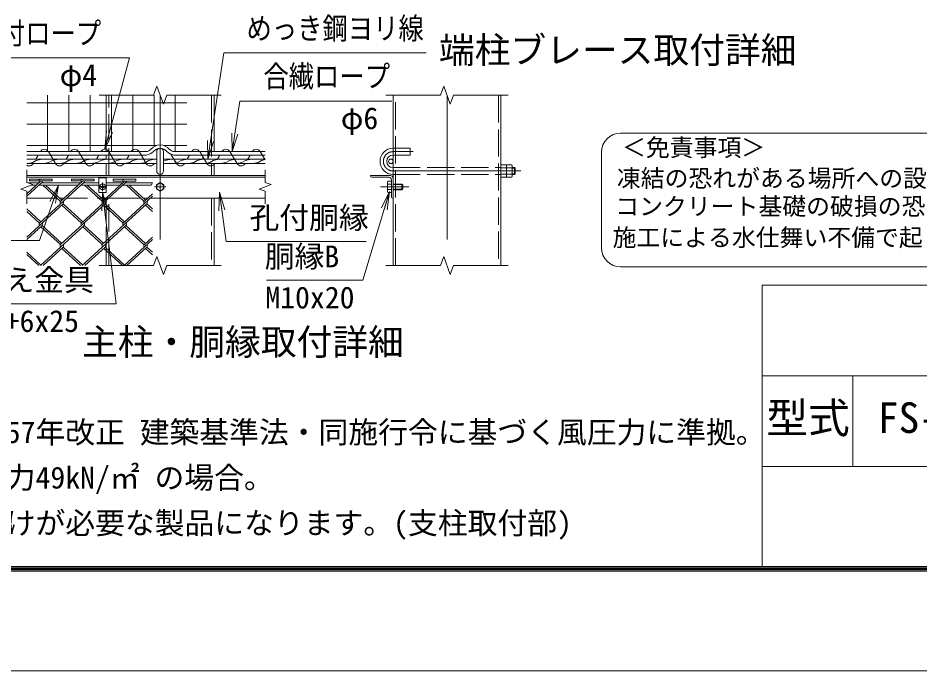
# Model space of a CAD drawing. Units: millimetres at full size; details may follow other scales. Extents: x -16800 to 16800, y -11880 to 11880.
# Drawn here: x 1928 to 9870, y -11880 to -6127 of the extents above; entities that cross this region are included whole.
import ezdxf
from ezdxf.enums import TextEntityAlignment as Align

# ---------------------------------------------------------------- set-up
doc = ezdxf.new("R2010")
doc.units = ezdxf.units.MM
doc.header["$LTSCALE"] = 40
doc.linetypes.add('DASHED', pattern=[7.5, 6, -1.5])
doc.linetypes.add('USER1', pattern=[50.8, 31.75, -6.35, 6.35, -6.35])
for name, color, linetype, lineweight in [('0-0_D-STR1', 1, 'Continuous', 18), ('0-1_D-BMK', 2, 'USER1', 13), ('0-2_D-STR3', 3, 'Continuous', 13), ('0-6_D-STR-DIM', 7, 'Continuous', 13), ('0-7_0', 7, 'Continuous', 18), ('0-9_D-STR-TXT', 7, 'Continuous', 13), ('0-A_D-STR2', 7, 'Continuous', 13), ('0-B_D-TTL-TXT', 7, 'Continuous', 13), ('0-C_D-TTL', 7, 'Continuous', 18)]:
    doc.layers.add(name, color=color, linetype=linetype, lineweight=lineweight)
doc.styles.add('ＭＳ ゴシック', font='')
doc.styles.get('ＭＳ ゴシック').set_extended_font_data('MS Gothic')

# ---------------------------------------------------------------- blocks, each defined once
blk = doc.blocks.new('_Open')
at = {"layer": '0-7_0'}
blk.add_line((-40, 6.67), (0, 0), dxfattribs=at)
blk.add_lwpolyline([(-40, -6.67), (0, 0), (-40, 0)], dxfattribs=at)

msp = doc.modelspace()

# ---------------------------------------------------------------- linework, layer by layer
at = {"layer": '0-0_D-STR1'}
for p, q in [((2704.06, -7304.67), (2704.06, -6808.01)), ((3654.06, -6808.01), (3654.06, -7304.67)), ((5230.19, -6808.01), (5230.19, -8308.01)), ((6180.19, -8308.01), (6180.19, -6808.01)), ((2704.06, -7369.67), (2704.06, -7334.67)), ((3554.06, -7334.67), (3554.06, -7369.67)), ((2704.06, -7514.67), (2704.06, -7409.67)), ((3654.06, -7409.67), (3654.06, -7514.67)), ((2005.15, -7514.67), (4102.97, -7514.67)), ((2005.15, -7529.67), (4102.97, -7529.67)), ((5205.19, -7514.67), (5030.19, -7514.67)), ((5030.19, -7519.67), (5030.19, -7514.67)), ((5192.69, -7529.67), (5040.19, -7529.67)), ((5215.19, -7704.67), (5215.19, -7552.17)), ((2005.15, -7714.67), (2270.87, -7714.67)), ((2294.55, -7714.67), (2332.64, -7714.67)), ((2355.73, -7714.67), (2539.51, -7714.67)), ((2624.97, -7714.67), (3008.15, -7714.67)), ((2663.19, -7714.67), (2701.28, -7714.67)), ((2704.06, -7922.72), (2704.06, -7714.67)), ((3031.83, -7714.67), (3069.92, -7714.67)), ((3093.6, -7714.67), (4102.97, -7714.67)), ((3654.06, -7714.67), (3654.06, -8308.01)), ((5225.19, -7714.67), (5230.19, -7714.67)), ((2704.06, -8303.38), (2704.06, -7966.13))]:
    msp.add_line(p, q, dxfattribs=at)
at = {"layer": '0-0_D-STR1', "linetype": 'DASHED'}
for p, q in [((2726.56, -7514.67), (2726.56, -6808.01)), ((3631.56, -6808.01), (3631.56, -7514.67)), ((5252.69, -8308.01), (5252.69, -6808.01)), ((6157.69, -6808.01), (6157.69, -8308.01)), ((2726.56, -8308.01), (2726.56, -7714.67)), ((3631.56, -7714.67), (3631.56, -8308.01))]:
    msp.add_line(p, q, dxfattribs=at)
at = {"layer": '0-0_D-STR1'}
for centre, radius, start, end in [((5040.19, -7519.67), 10, 180, 270), ((5192.69, -7552.17), 22.5, 0, 90), ((5205.19, -7539.67), 25, 0, 90), ((5225.19, -7704.67), 10, 180, 270)]:
    msp.add_arc(centre, radius, start, end, dxfattribs=at)
at = {"layer": '0-1_D-BMK'}
for p, q in [((3179.06, -6808.01), (3179.06, -8308.01)), ((5705.19, -6808.01), (5705.19, -8308.01)), ((5407.59, -7304.67), (5230.19, -7304.67)), ((5230.19, -7474.67), (6355.2, -7474.67)), ((2635.04, -7614.67), (2709.44, -7614.67)), ((2672.24, -7577.47), (2672.24, -7651.87)), ((3129.06, -7614.67), (3229.06, -7614.67)), ((5369.7, -7614.67), (5119.7, -7614.67))]:
    msp.add_line(p, q, dxfattribs=at)
msp.add_arc((5230.19, -7389.67), 85, 90, 270, dxfattribs=at)
at = {"layer": '0-2_D-STR3'}
for p, q in [((3055.52, -7304.67), (2005.15, -7304.67)), ((3149.06, -7474.67), (3149.06, -7304.67)), ((3209.06, -7474.67), (3209.06, -7304.67)), ((3302.59, -7304.67), (4102.97, -7304.67)), ((3057.62, -7334.67), (2005.15, -7334.67)), ((2005.15, -7369.67), (3149.06, -7369.67)), ((3209.06, -7369.67), (4102.97, -7369.67)), ((3300.5, -7334.67), (4102.97, -7334.67)), ((2005.15, -7409.67), (3149.06, -7409.67)), ((3209.06, -7409.67), (4102.97, -7409.67)), ((6180.19, -7419.92), (6180.19, -7529.42)), ((6180.19, -7419.92), (6226.19, -7419.92)), ((6180.19, -7447.3), (6226.19, -7447.3)), ((6230.19, -7419.92), (6230.19, -7529.42)), ((6230.19, -7419.92), (6276.19, -7419.92)), ((6230.19, -7431.59), (6230.19, -7517.76)), ((6230.19, -7447.3), (6276.19, -7447.3)), ((6280.19, -7431.59), (6280.19, -7517.76)), ((6280.19, -7444.67), (6300.46, -7444.67)), ((6280.19, -7449.41), (6305.19, -7449.41)), ((6305.19, -7449.41), (6300.46, -7444.67)), ((6300.46, -7444.67), (6300.46, -7504.67)), ((6305.19, -7449.41), (6305.19, -7499.94)), ((2639.74, -7664.67), (2639.74, -7534.67)), ((6180.19, -7502.05), (6226.19, -7502.05)), ((6180.19, -7529.42), (6226.19, -7529.42)), ((6230.19, -7502.05), (6276.19, -7502.05)), ((6230.19, -7529.42), (6276.19, -7529.42)), ((6280.19, -7504.67), (6300.46, -7504.67)), ((2111.33, -7579.67), (2014.71, -7579.67)), ((2089.51, -7599.67), (2046.36, -7599.67)), ((2458.14, -7599.67), (2112.6, -7599.67)), ((2479.97, -7579.67), (2134.42, -7579.67)), ((2481.24, -7599.67), (2639.74, -7599.67)), ((2503.06, -7579.67), (2639.74, -7579.67)), ((2663.09, -7612.71), (2655.49, -7612.84)), ((2655.49, -7612.84), (2655.49, -7616.5)), ((2655.49, -7612.84), (2655.49, -7616.5)), ((2663.09, -7616.64), (2655.49, -7616.5)), ((2667.73, -7610.35), (2663.09, -7612.71)), ((2667.73, -7619), (2663.09, -7616.64)), ((2667.82, -7610.26), (2670.27, -7605.65)), ((2667.82, -7619.09), (2670.27, -7623.7)), ((2670.41, -7597.92), (2670.27, -7605.65)), ((2670.41, -7631.42), (2670.27, -7623.7)), ((2670.28, -7597.92), (2674.07, -7597.92)), ((2674.07, -7597.92), (2674.2, -7605.65)), ((2674.07, -7631.42), (2674.2, -7623.7)), ((2676.65, -7610.26), (2674.2, -7605.65)), ((2676.65, -7619.09), (2674.2, -7623.7)), ((2676.74, -7610.35), (2681.38, -7612.71)), ((2676.74, -7619), (2681.38, -7616.64)), ((2681.38, -7616.64), (2688.99, -7616.5)), ((2704.74, -7579.67), (2848.61, -7579.67)), ((2704.74, -7599.67), (2826.78, -7599.67)), ((2850.47, -7599.67), (3100.44, -7599.67)), ((2872.29, -7579.67), (3111.99, -7579.67)), ((3146.56, -7595.91), (3179.06, -7577.15)), ((3146.56, -7633.44), (3146.56, -7595.91)), ((3179.06, -7577.15), (3211.56, -7595.91)), ((3211.56, -7595.91), (3211.56, -7633.44)), ((5180.19, -7573.42), (5184.71, -7565.6)), ((5180.19, -7573.42), (5180.19, -7655.92)), ((5184.71, -7565.6), (5215.19, -7565.6)), ((5184.71, -7590.14), (5215.19, -7590.14)), ((5215.19, -7565.6), (5215.19, -7663.75)), ((5230.19, -7589.67), (5307.69, -7589.67)), ((5230.19, -7594.17), (5312.19, -7594.17)), ((5307.69, -7589.67), (5315.19, -7597.17)), ((5315.19, -7597.17), (5315.19, -7632.17)), ((2704.74, -7664.67), (2639.74, -7664.67)), ((2670.41, -7631.42), (2674.07, -7631.42)), ((3179.06, -7652.2), (3146.56, -7633.44)), ((3211.56, -7633.44), (3179.06, -7652.2)), ((5180.19, -7655.92), (5184.71, -7663.75)), ((5184.71, -7639.21), (5215.19, -7639.21)), ((5184.71, -7663.75), (5215.19, -7663.75)), ((5230.19, -7635.17), (5312.19, -7635.17)), ((5230.19, -7639.67), (5307.69, -7639.67))]:
    msp.add_line(p, q, dxfattribs=at)
at = {"layer": '0-2_D-STR3', "color": 4}
for p, q in [((2194.77, -7304.67), (2256.95, -7409.67)), ((2461.28, -7304.67), (2523.46, -7409.67)), ((2727.79, -7304.67), (2789.97, -7409.67)), ((2994.3, -7304.67), (3056.47, -7409.67)), ((3527.31, -7304.67), (3589.49, -7409.67)), ((3793.82, -7304.67), (3855.99, -7409.67)), ((4060.32, -7304.67), (4102.97, -7376.68)), ((2105.93, -7334.67), (2085.21, -7369.67)), ((2372.44, -7334.67), (2351.71, -7369.67)), ((2638.95, -7334.67), (2618.22, -7369.67)), ((2905.45, -7334.67), (2884.73, -7369.67)), ((3274.66, -7328.08), (3322.98, -7409.67)), ((3438.47, -7334.67), (3417.74, -7369.67)), ((3704.98, -7334.67), (3684.25, -7369.67)), ((3971.48, -7334.67), (3950.76, -7369.67))]:
    msp.add_line(p, q, dxfattribs=at)
at = {"layer": '0-2_D-STR3', "linetype": 'DASHED'}
for p, q in [((5230.19, -7274.67), (5380.19, -7274.67)), ((5380.19, -7274.67), (5380.19, -7334.67)), ((5230.19, -7334.67), (5380.19, -7334.67)), ((5230.19, -7444.67), (6180.19, -7444.67)), ((5230.19, -7504.67), (6180.19, -7504.67))]:
    msp.add_line(p, q, dxfattribs=at)
at = {"layer": '0-2_D-STR3'}
for points in [[(2139, -7369.67), (2088.99, -7381.24), (2058.32, -7398.95), (2012.3, -7409.67)], [(2280.66, -7369.67), (2230.64, -7381.24), (2199.97, -7398.95), (2153.95, -7409.67)], [(2422.31, -7369.67), (2372.29, -7381.24), (2341.62, -7398.95), (2295.61, -7409.67)], [(2563.96, -7369.67), (2513.95, -7381.24), (2483.28, -7398.95), (2437.26, -7409.67)], [(2705.62, -7369.67), (2655.6, -7381.24), (2624.93, -7398.95), (2578.91, -7409.67)], [(2847.27, -7369.67), (2797.25, -7381.24), (2766.58, -7398.95), (2720.57, -7409.67)], [(2988.92, -7369.67), (2938.91, -7381.24), (2908.24, -7398.95), (2862.22, -7409.67)], [(3130.57, -7369.67), (3080.56, -7381.24), (3049.89, -7398.95), (3003.87, -7409.67)], [(3272.23, -7369.67), (3222.21, -7381.24), (3209.06, -7388.83)], [(3413.88, -7369.67), (3363.86, -7381.24), (3333.19, -7398.95), (3287.18, -7409.67)], [(3555.53, -7369.67), (3505.52, -7381.24), (3474.85, -7398.95), (3428.83, -7409.67)], [(3697.19, -7369.67), (3647.17, -7381.24), (3616.5, -7398.95), (3570.48, -7409.67)], [(3838.84, -7369.67), (3788.82, -7381.24), (3758.15, -7398.95), (3712.14, -7409.67)], [(3980.49, -7369.67), (3930.48, -7381.24), (3899.81, -7398.95), (3853.79, -7409.67)], [(4102.97, -7374.11), (4072.13, -7381.24), (4041.46, -7398.95), (3995.44, -7409.67)], [(2639.74, -7534.67), (2704.74, -7534.67), (2704.74, -7664.67)], [(6280.19, -7499.94), (6305.19, -7499.94), (6300.46, -7504.67)], [(2681.38, -7612.71), (2688.99, -7612.84), (2688.99, -7616.5)], [(5307.69, -7589.67), (5307.69, -7639.67), (5315.19, -7632.17)]]:
    msp.add_lwpolyline(points, dxfattribs=at)
for centre, radius in [((5210.19, -7389.67), 20), ((2672.24, -7614.67), 26.25), ((3179.06, -7614.67), 31.25)]:
    msp.add_circle(centre, radius, dxfattribs=at)
at = {"layer": '0-2_D-STR3', "color": 4}
for centre, start, end in [((2159.24, -7324.32), 28.93798, 151.06202), ((2425.74, -7324.32), 28.93798, 151.06202), ((2692.25, -7324.32), 28.93798, 151.06202), ((2958.76, -7324.32), 28.93798, 151.06202), ((3491.77, -7324.32), 28.93798, 151.06202), ((3758.28, -7324.32), 28.93798, 151.06202), ((4024.79, -7324.32), 28.93798, 151.06202), ((2025.98, -7390.02), 239.13307, 331.06202), ((2292.49, -7390.02), 208.93798, 331.06202), ((2559, -7390.02), 208.93798, 331.06202), ((2825.5, -7390.02), 208.93798, 331.06202), ((3092.01, -7390.02), 208.93798, 331.06202), ((3358.52, -7390.02), 208.93798, 331.06202), ((3625.03, -7390.02), 208.93798, 331.06202), ((3891.53, -7390.02), 208.93798, 331.06202)]:
    msp.add_arc(centre, 40.61, start, end, dxfattribs=at)
at = {"layer": '0-2_D-STR3'}
for centre, radius, start, end in [((3043.33, -7224.77), 80.82, 278.67529, 312.93489), ((3043.33, -7224.77), 110.82, 277.40669, 313.86669), ((3185.26, -7359.73), 115.29, 93.08535, 138.90015), ((3185.26, -7359.73), 85.29, 94.1723, 139.7895), ((3179.06, -7304.67), 30, 0, 180), ((3172.85, -7359.73), 115.29, 41.09985, 86.91465), ((3172.85, -7359.73), 85.29, 40.2105, 85.8277), ((3314.78, -7224.77), 110.82, 226.13331, 262.59331), ((3314.78, -7224.77), 80.82, 227.06511, 261.32471), ((5230.19, -7389.67), 115, 90, 270), ((5230.19, -7389.67), 55, 90, 270), ((6134.52, -7474.67), 95.67, 343.37369, 16.62631), ((6205.29, -7433.61), 24.99, 326.78843, 33.21157), ((6184.52, -7474.67), 95.67, 343.37369, 16.62631), ((6255.29, -7433.61), 24.99, 326.78843, 33.21157), ((3179.06, -7474.67), 30, 180, 0), ((6205.29, -7515.74), 24.99, 326.78843, 33.21157), ((6255.29, -7515.74), 24.99, 326.78843, 33.21157), ((5202.64, -7577.87), 21.72, 145.61575, 214.38425), ((5262.12, -7614.67), 81.2, 162.41205, 197.58795), ((5202.64, -7651.48), 21.72, 145.61575, 214.38425)]:
    msp.add_arc(centre, radius, start, end, dxfattribs=at)
at = {"layer": '0-6_D-STR-DIM'}
for p, q in [((3150.2, -6728.72), (3121.34, -6808.01)), ((3207.92, -6887.29), (3150.2, -6728.72)), ((5676.33, -6728.72), (5647.48, -6808.01)), ((5734.05, -6887.29), (5676.33, -6728.72)), ((2641.56, -6808.01), (3121.34, -6808.01)), ((3236.77, -6808.01), (3207.92, -6887.29)), ((3236.77, -6808.01), (3716.56, -6808.01)), ((5167.69, -6808.01), (5647.48, -6808.01)), ((5762.91, -6808.01), (5734.05, -6887.29)), ((5762.91, -6808.01), (6242.69, -6808.01)), ((2005.15, -7464.67), (2005.15, -7576.19)), ((4102.97, -7464.67), (4102.97, -7576.19)), ((3111.99, -7579.67), (3100.44, -7599.67)), ((2005.15, -7653.15), (2005.15, -7764.67)), ((4102.97, -7653.15), (4102.97, -7764.67)), ((3150.2, -8228.72), (3121.34, -8308.01)), ((3207.92, -8387.29), (3150.2, -8228.72)), ((5676.33, -8228.72), (5647.48, -8308.01)), ((5734.05, -8387.29), (5676.33, -8228.72)), ((2641.56, -8308.01), (3121.34, -8308.01)), ((3236.77, -8308.01), (3207.92, -8387.29)), ((3236.77, -8308.01), (3716.56, -8308.01)), ((5167.69, -8308.01), (5647.48, -8308.01)), ((5762.91, -8308.01), (5734.05, -8387.29)), ((5762.91, -8308.01), (6242.69, -8308.01))]:
    msp.add_line(p, q, dxfattribs=at)
for points in [[(2005.15, -7653.15), (1952.29, -7633.91), (2058.01, -7595.43), (2005.15, -7576.19)], [(4102.97, -7653.15), (4050.11, -7633.91), (4155.82, -7595.43), (4102.97, -7576.19)]]:
    msp.add_lwpolyline(points, dxfattribs=at)
at = {"layer": '0-9_D-STR-TXT'}
for points in [[(1113.8, -6478.61), (2908.36, -6478.61), (2692.77, -7281.78)], [(5520.25, -6433.8), (3738.89, -6433.8), (3598.93, -7367.7)], [(5219.25, -6858.46), (3879.51, -6858.46), (3812.94, -7302.7)], [(1394.09, -8088.52), (2117.59, -8088.52), (2284.72, -7601.57)], [(1296.05, -8646.17), (2792.13, -8646.17), (2672.48, -7666.66)], [(4994.6, -8096.47), (3761.46, -8096.47), (3701.84, -7664.84)], [(4114.51, -8437.78), (4964.91, -8437.78), (5199.64, -7656.77)]]:
    msp.add_lwpolyline(points, dxfattribs=at)
at = {"layer": '0-A_D-STR2'}
for p, q in [((2187.83, -6808.01), (2187.83, -7304.67)), ((2375.33, -6808.01), (2375.33, -7304.67)), ((2562.83, -6808.01), (2562.83, -7304.67)), ((2750.33, -6808.01), (2750.33, -7304.67)), ((2937.83, -6808.01), (2937.83, -7304.67)), ((3125.33, -6808.01), (3125.33, -7261.25)), ((3312.83, -6808.01), (3312.83, -7304.67)), ((2005.15, -6875.94), (3414.96, -6875.94)), ((2005.15, -7063.44), (3414.96, -7063.44)), ((2005.15, -7250.94), (3147.11, -7250.94)), ((3211, -7250.94), (3414.96, -7250.94)), ((2129.55, -7562.98), (2005.15, -7676.97)), ((2140.83, -7573.81), (2005.15, -7698.13)), ((2029.55, -7546.98), (2229.55, -7546.98)), ((2029.55, -7562.98), (2029.55, -7546.98)), ((2029.55, -7562.98), (2113.49, -7562.98)), ((2509.46, -7573.81), (2117.17, -7933.28)), ((2147.23, -7579.67), (2140.83, -7573.81)), ((2301.76, -7742.98), (2145.37, -7599.67)), ((2313.6, -7732.13), (2169.05, -7599.67)), ((2498.19, -7562.98), (2301.76, -7742.98)), ((2398.19, -7546.98), (2598.19, -7546.98)), ((2398.19, -7562.98), (2398.19, -7546.98)), ((2398.19, -7562.98), (2482.13, -7562.98)), ((2878.4, -7574.08), (2486.08, -7933.57)), ((2515.87, -7579.67), (2509.46, -7573.81)), ((2670.4, -7742.98), (2514.01, -7599.67)), ((2682.24, -7732.13), (2537.69, -7599.67)), ((2866.56, -7563.23), (2670.4, -7742.98)), ((2766.56, -7547.23), (2966.56, -7547.23)), ((2766.56, -7563.23), (2766.56, -7547.23)), ((2766.56, -7563.23), (2850.5, -7563.23)), ((2866.56, -7563.23), (2966.56, -7563.23)), ((2884.5, -7579.67), (2878.4, -7574.08)), ((3039.03, -7742.98), (2882.65, -7599.67)), ((3050.88, -7732.13), (2906.33, -7599.67)), ((2966.56, -7563.23), (2966.56, -7547.23)), ((3111.99, -7697.83), (2854.72, -7933.57)), ((3111.99, -7676.12), (3039.03, -7742.98)), ((2325.14, -7764.41), (2005.15, -8057.63)), ((2693.78, -7764.41), (2301.49, -8123.88)), ((2486.08, -7933.57), (2313.3, -7775.26)), ((2497.92, -7922.72), (2325.14, -7764.41)), ((3062.42, -7764.41), (2670.1, -8123.9)), ((2854.72, -7933.57), (2681.94, -7775.26)), ((2866.56, -7922.72), (2693.78, -7764.41)), ((3111.99, -7831.53), (3050.58, -7775.26)), ((3111.99, -7809.83), (3062.42, -7764.41)), ((2129.01, -7922.43), (2005.15, -7808.93)), ((2117.17, -7933.28), (2005.15, -7830.63)), ((2140.85, -7954.98), (2005.15, -8079.33)), ((2509.46, -7955.01), (2124.23, -8308.01)), ((2301.49, -8123.88), (2129.01, -7965.83)), ((2313.33, -8113.02), (2140.85, -7954.98)), ((2878.1, -7955.01), (2492.87, -8308.01)), ((2670.1, -8123.9), (2498.65, -7966.8)), ((2681.94, -8113.05), (2509.46, -7955.01)), ((3039.03, -8124.17), (2866.26, -7965.86)), ((3050.88, -8113.32), (2878.1, -7955.01)), ((3111.99, -8078.48), (2861.51, -8308.01)), ((3111.99, -8057.32), (3039.03, -8124.17)), ((2325.17, -8145.58), (2147.91, -8308.01)), ((2478.75, -8308.01), (2313.33, -8156.43)), ((2497.65, -8303.62), (2325.17, -8145.58)), ((2693.78, -8145.6), (2516.55, -8308.01)), ((2847.33, -8308.01), (2681.94, -8156.45)), ((2866.26, -8303.65), (2693.78, -8145.6)), ((3062.42, -8145.6), (2885.19, -8308.01)), ((3111.99, -8212.73), (3050.58, -8156.45)), ((3111.99, -8191.03), (3062.42, -8145.6)), ((2129.01, -8303.62), (2005.15, -8190.12)), ((2110.11, -8308.01), (2005.15, -8211.83))]:
    msp.add_line(p, q, dxfattribs=at)
for points in [[(2129.55, -7562.98), (2229.55, -7562.98), (2229.55, -7546.98)], [(2498.19, -7562.98), (2598.19, -7562.98), (2598.19, -7546.98)]]:
    msp.add_lwpolyline(points, dxfattribs=at)
for centre, start, end in [((2129.55, -7562.98), 85, 222.5), ((2129.28, -7563.23), 317.5, 0.89905), ((2498.19, -7562.98), 85, 222.5), ((2497.92, -7563.23), 317.5, 0.89905), ((2866.56, -7563.23), 95, 222.5), ((2866.56, -7563.23), 317.5, 0), ((2313.6, -7753.83), 137.5, 222.5), ((2313.6, -7753.83), 317.5, 42.5), ((2682.24, -7753.83), 137.5, 222.5), ((2682.24, -7753.83), 317.5, 42.5), ((3050.88, -7753.83), 137.5, 222.5), ((3050.88, -7753.83), 317.5, 42.5), ((2129.28, -7944.43), 137.5, 222.5), ((2129.28, -7944.43), 317.5, 42.5), ((2497.92, -7944.43), 137.5, 222.5), ((2497.92, -7944.43), 317.5, 42.5), ((2866.56, -7944.43), 137.5, 222.5), ((2866.56, -7944.43), 317.5, 42.5), ((2313.6, -8135.02), 137.5, 222.5), ((2313.6, -8135.02), 317.5, 42.5), ((2682.24, -8135.02), 137.5, 222.5), ((2682.24, -8135.02), 317.5, 42.5), ((3050.88, -8135.02), 137.5, 222.5), ((3050.88, -8135.02), 317.5, 42.5)]:
    msp.add_arc(centre, 16.06, start, end, dxfattribs=at)
at = {"layer": '0-B_D-TTL-TXT', "color": 2}
for p, q in [((15471.58, -7141.05), (7233.94, -7141.05)), ((7065.52, -7309.47), (7065.52, -8151.58)), ((7233.94, -8320), (15471.58, -8320))]:
    msp.add_line(p, q, dxfattribs=at)
for centre, start, end in [((7233.94, -7309.47), 90, 180), ((7233.94, -8151.58), 180, 270)]:
    msp.add_arc(centre, 168.42, start, end, dxfattribs=at)
at = {"layer": '0-C_D-TTL'}
for p, q in [((8480, -8480), (8480, -10960)), ((8480, -8480), (15680, -8480)), ((8480, -9280), (15680, -9280)), ((9280, -9280), (9280, -10080)), ((8480, -10080), (15680, -10080))]:
    msp.add_line(p, q, dxfattribs=at)
at = {"layer": '0-C_D-TTL', "color": 2}
msp.add_lwpolyline([(-16800, 11880), (16800, 11880), (16800, -11880), (-16800, -11880)], close=True, dxfattribs=at)
at = {"layer": '0-C_D-TTL'}
for points in [[(-15720, 11000), (15720, 11000), (15720, -11000), (-15720, -11000)], [(-15710, 10990), (15710, 10990), (15710, -10990), (-15710, -10990)], [(-15700, 10980), (15700, 10980), (15700, -10980), (-15700, -10980)], [(-15690, 10970), (15690, 10970), (15690, -10970), (-15690, -10970)], [(-15680, 10960), (15680, 10960), (15680, -10960), (-15680, -10960)]]:
    msp.add_lwpolyline(points, close=True, dxfattribs=at)

# ---------------------------------------------------------------- block references
at = {"layer": '0-9_D-STR-TXT', "xscale": 4, "yscale": 4}
for p, rotation in [((2692.25, -7283.71), 254.97436), ((3812.64, -7304.67), 261.47698), ((3598.64, -7369.67), 261.47698), ((2285.37, -7599.67), 71.05648), ((2672.24, -7664.67), 96.96457), ((3701.57, -7662.85), 97.86472), ((5200.21, -7654.86), 73.27226)]:
    msp.add_blockref('_Open', p, dxfattribs=dict(at, rotation=rotation))

# ---------------------------------------------------------------- texts
at = {"layer": '0-9_D-STR-TXT', "style": 'ＭＳ ゴシック', "width": 0.85}
for s, p in [('めっき鋼ヨリ線', (3939.54, -6372.29)), ('合繊巻付ロープ', (1098.58, -6414.57)), ('合繊ロープ', (4088.28, -6794.42))]:
    msp.add_text(s, height=192.4, dxfattribs=at).set_placement(p, align=Align.BOTTOM_LEFT)
at = {"layer": '0-9_D-STR-TXT', "style": 'ＭＳ ゴシック'}
for s, p in [('φ4', (2294.52, -6784.24)), ('φ6', (4770.11, -7164.09)), ('孔付胴縁', (3966.17, -8040.54)), ('胴縁B', (4100.3, -8381.85)), ('網押え金具', (1283.87, -8589.23)), ('M10x20', (4105.39, -8743.4)), ('B.N +6x25', (1286.74, -8950.99))]:
    msp.add_text(s, height=192.4, dxfattribs=at).set_placement(p, align=Align.BOTTOM_LEFT)
at = {"layer": '0-B_D-TTL-TXT', "style": 'ＭＳ ゴシック'}
for s, height, p in [('端柱ブレース取付詳細', 230.8, (5633.84, -6593.83)), ('＜免責事項＞ \u3000\u3000', 154, (7246.42, -7390.92)), ('凍結の恐れがある場所への設置は、内部に溜まった雨水等の凍結融解により支柱の破損や', 154, (7200.87, -7662.07)), ('コンクリート基礎の破損の恐れがありますので施工時、水仕舞いを行ってください。', 154, (7187.02, -7909.39)), ('施工による水仕舞い不備で起こる支柱・基礎の破損について当社は責任を負いかねます。 ', 154, (7163.47, -8183.89)), ('主柱・胴縁取付詳細', 230.8, (2491.55, -9165.76)), ('型式', 269.5, (8516.14, -9866.13)), ('FS-AP型 H9000', 269.5, (9497.46, -9863.99)), ('（設計条件）風荷重：昭和57年改正 建築基準法・同施行令に基づく風圧力に準拠。', 192.4, (-1329.8, -9930.34)), ('（基礎条件）長期許容地耐力49kN/㎡ の場合。', 192.4, (-1329.8, -10330.34)), ('※本製品は胴縁に現場孔あけが必要な製品になります。(支柱取付部)', 192.4, (-1329.8, -10730.34))]:
    msp.add_text(s, height=height, dxfattribs=at).set_placement(p, align=Align.BOTTOM_LEFT)

doc.saveas('drawing.dxf')
